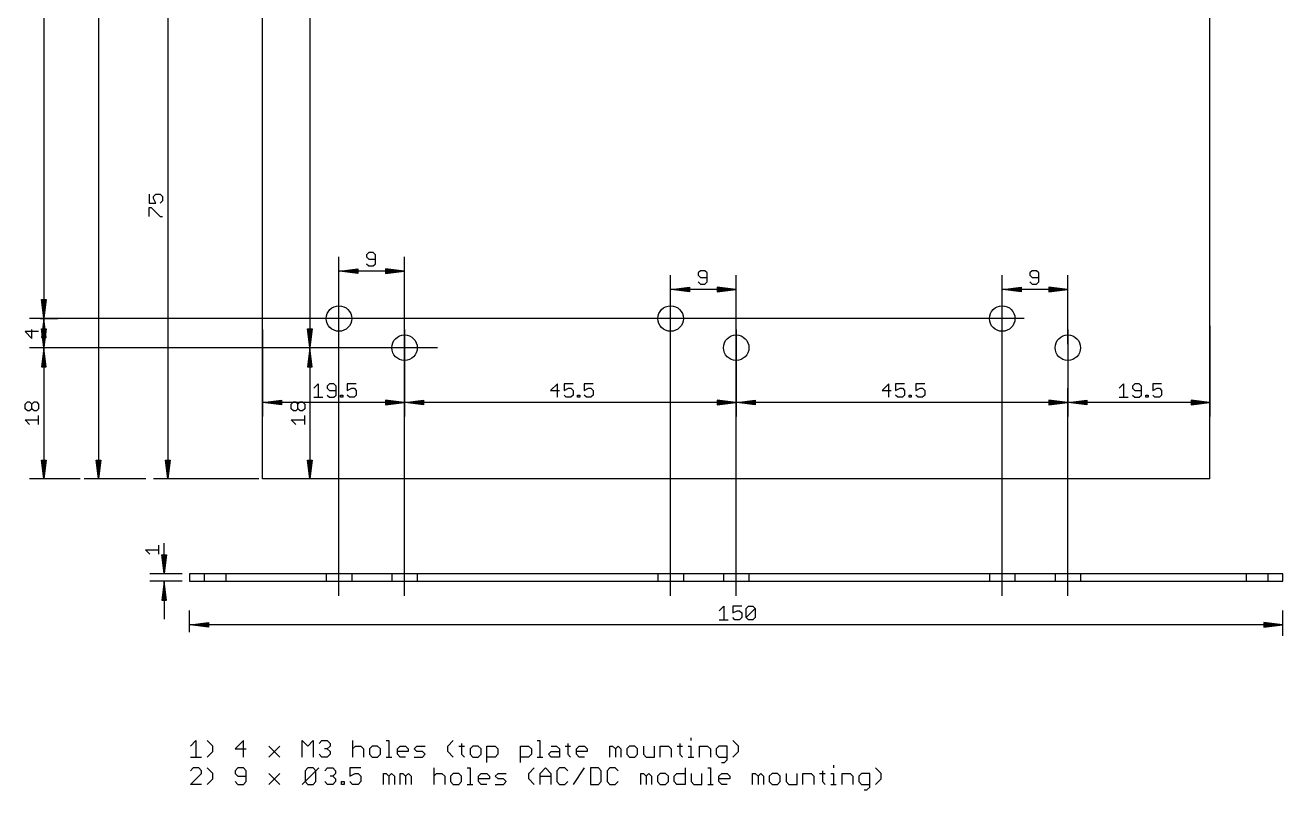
# Model space of a CAD drawing. Extents: x -23 to 157, y -12 to 198.
# Drawn here: x -22.6 to 150, y -11.6 to 93.2 of the extents above; entities that cross this region are included whole.
import ezdxf

# ---------------------------------------------------------------- set-up
doc = ezdxf.new("R2010")
doc.units = 0
doc.header["$MEASUREMENT"] = 0
for name, color, linetype, true_color in [('119', 1, 'CONTINUOUS', 0xff0000), ('20', 7, 'CONTINUOUS', 0xffffff), ('47', 140, 'CONTINUOUS', 0x00bfff)]:
    doc.layers.add(name, color=color, linetype=linetype, true_color=true_color)

msp = doc.modelspace()

# ---------------------------------------------------------------- linework, layer by layer
at = {"layer": '119'}
for p, q in [((10, 31), (10, 106)), ((140, 31), (140, 106)), ((140, 31), (10, 31)), ((2, 18), (0, 18)), ((0, 18), (0, 17)), ((5, 18), (2, 18)), ((2, 18), (2, 17)), ((27.75, 18), (5, 18)), ((5, 18), (5, 17)), ((18.75, 18), (18.75, 17)), ((22.25, 18), (22.25, 17)), ((31.25, 18), (27.75, 18)), ((27.75, 18), (27.75, 17)), ((145, 18), (31.25, 18)), ((31.25, 18), (31.25, 17)), ((64.25, 18), (64.25, 17)), ((67.75, 18), (67.75, 17)), ((73.25, 18), (73.25, 17)), ((76.75, 18), (76.75, 17)), ((109.75, 18), (109.75, 17)), ((113.25, 18), (113.25, 17)), ((118.75, 18), (118.75, 17)), ((122.25, 18), (122.25, 17)), ((148, 18), (145, 18)), ((145, 17), (145, 18)), ((150, 18), (148, 18)), ((148, 17), (148, 18)), ((150, 17), (150, 18)), ((0, 17), (2, 17)), ((2, 17), (5, 17)), ((5, 17), (27.75, 17)), ((27.75, 17), (31.25, 17)), ((31.25, 17), (145, 17)), ((145, 17), (148, 17)), ((148, 17), (150, 17))]:
    msp.add_line(p, q, dxfattribs=at)
for centre in [(20.5, 53), (66, 53), (111.5, 53), (29.5, 49), (75, 49), (120.5, 49)]:
    msp.add_circle(centre, 1.75, dxfattribs=at)
at = {"layer": '20'}
for p, q in [((0.127, -5.6244), (0.8763, -4.8751)), ((0.8763, -4.8751), (0.8763, -7.123)), ((3.1783, -5.6244), (2.429, -4.8751)), ((7.3895, -4.8751), (6.2656, -5.999)), ((7.3895, -7.123), (7.3895, -4.8751)), ((15.4734, -7.123), (15.4734, -4.8751)), ((15.4734, -4.8751), (16.2227, -5.6244)), ((16.2227, -5.6244), (16.972, -4.8751)), ((16.972, -4.8751), (16.972, -7.123)), ((17.7754, -5.2497), (18.1501, -4.8751)), ((18.1501, -4.8751), (18.8994, -4.8751)), ((18.8994, -4.8751), (19.274, -5.2497)), ((22.3793, -4.8751), (22.3793, -7.123)), ((26.9833, -4.8751), (27.3579, -4.8751)), ((27.3579, -4.8751), (27.3579, -7.123)), ((35.4238, -5.6244), (36.1731, -4.8751)), ((47.701, -4.8751), (48.0756, -4.8751)), ((48.0756, -4.8751), (48.0756, -7.123)), ((68.7933, -4.5004), (68.7933, -4.8751)), ((75.3065, -5.6244), (74.5572, -4.8751)), ((2.429, -7.123), (3.1783, -6.3737)), ((3.1783, -6.3737), (3.1783, -5.6244)), ((6.2656, -5.999), (7.7642, -5.999)), ((10.8695, -5.6244), (12.3681, -7.123)), ((10.8695, -7.123), (12.3681, -5.6244)), ((18.1501, -7.123), (17.7754, -6.7483)), ((18.8994, -5.999), (18.5247, -5.999)), ((19.274, -5.6244), (18.8994, -5.999)), ((18.8994, -5.999), (19.274, -6.3737)), ((19.274, -6.7483), (18.8994, -7.123)), ((19.274, -5.2497), (19.274, -5.6244)), ((19.274, -6.3737), (19.274, -6.7483)), ((22.3793, -5.999), (22.754, -5.6244)), ((22.754, -5.6244), (23.5033, -5.6244)), ((23.5033, -5.6244), (23.8779, -5.999)), ((23.8779, -5.999), (23.8779, -7.123)), ((25.056, -5.6244), (24.6813, -5.999)), ((24.6813, -5.999), (24.6813, -6.7483)), ((24.6813, -6.7483), (25.056, -7.123)), ((25.8053, -5.6244), (25.056, -5.6244)), ((26.1799, -5.999), (25.8053, -5.6244)), ((25.8053, -7.123), (26.1799, -6.7483)), ((26.1799, -6.7483), (26.1799, -5.999)), ((28.5179, -5.999), (28.8926, -5.6244)), ((28.5179, -6.7483), (28.5179, -5.999)), ((30.0165, -6.3737), (28.5179, -6.3737)), ((28.8926, -7.123), (28.5179, -6.7483)), ((28.8926, -5.6244), (29.6419, -5.6244)), ((29.6419, -5.6244), (30.0165, -5.999)), ((30.0165, -5.999), (30.0165, -6.3737)), ((30.8199, -5.999), (31.1945, -5.6244)), ((31.1945, -6.3737), (30.8199, -5.999)), ((31.1945, -5.6244), (32.3185, -5.6244)), ((31.9438, -6.3737), (31.1945, -6.3737)), ((32.3185, -6.7483), (31.9438, -6.3737)), ((31.9438, -7.123), (32.3185, -6.7483)), ((35.4238, -6.3737), (35.4238, -5.6244)), ((36.1731, -7.123), (35.4238, -6.3737)), ((36.9584, -5.6244), (37.7078, -5.6244)), ((37.3331, -5.2497), (37.3331, -6.7483)), ((37.3331, -6.7483), (37.7078, -7.123)), ((38.8677, -5.6244), (38.4931, -5.999)), ((38.4931, -5.999), (38.4931, -6.7483)), ((38.4931, -6.7483), (38.8677, -7.123)), ((39.6171, -5.6244), (38.8677, -5.6244)), ((39.9917, -5.999), (39.6171, -5.6244)), ((39.6171, -7.123), (39.9917, -6.7483)), ((39.9917, -6.7483), (39.9917, -5.999)), ((40.7951, -7.8723), (40.7951, -5.6244)), ((40.7951, -5.6244), (41.919, -5.6244)), ((41.919, -5.6244), (42.2937, -5.999)), ((42.2937, -6.7483), (41.919, -7.123)), ((42.2937, -5.999), (42.2937, -6.7483)), ((45.399, -7.8723), (45.399, -5.6244)), ((45.399, -5.6244), (46.523, -5.6244)), ((46.523, -5.6244), (46.8976, -5.999)), ((46.8976, -6.7483), (46.523, -7.123)), ((46.8976, -5.999), (46.8976, -6.7483)), ((49.2356, -6.7483), (49.6103, -6.3737)), ((49.6103, -7.123), (49.2356, -6.7483)), ((49.6103, -5.6244), (50.3596, -5.6244)), ((49.6103, -6.3737), (50.7342, -6.3737)), ((50.3596, -5.6244), (50.7342, -5.999)), ((50.7342, -5.999), (50.7342, -7.123)), ((51.5376, -5.6244), (52.2869, -5.6244)), ((51.9122, -5.2497), (51.9122, -6.7483)), ((51.9122, -6.7483), (52.2869, -7.123)), ((53.0722, -5.999), (53.4469, -5.6244)), ((53.0722, -6.7483), (53.0722, -5.999)), ((54.5708, -6.3737), (53.0722, -6.3737)), ((53.4469, -7.123), (53.0722, -6.7483)), ((53.4469, -5.6244), (54.1962, -5.6244)), ((54.1962, -5.6244), (54.5708, -5.999)), ((54.5708, -5.999), (54.5708, -6.3737)), ((57.6761, -7.123), (57.6761, -5.6244)), ((57.6761, -5.6244), (58.0508, -5.6244)), ((58.0508, -5.6244), (58.4254, -5.999)), ((58.4254, -5.999), (58.8001, -5.6244)), ((58.4254, -5.999), (58.4254, -7.123)), ((58.8001, -5.6244), (59.1748, -5.999)), ((59.1748, -5.999), (59.1748, -7.123)), ((60.3528, -5.6244), (59.9781, -5.999)), ((59.9781, -5.999), (59.9781, -6.7483)), ((59.9781, -6.7483), (60.3528, -7.123)), ((61.1021, -5.6244), (60.3528, -5.6244)), ((61.4767, -5.999), (61.1021, -5.6244)), ((61.1021, -7.123), (61.4767, -6.7483)), ((61.4767, -6.7483), (61.4767, -5.999)), ((62.2801, -5.6244), (62.2801, -6.7483)), ((62.2801, -6.7483), (62.6547, -7.123)), ((63.7787, -7.123), (63.7787, -5.6244)), ((64.582, -7.123), (64.582, -5.6244)), ((64.582, -5.6244), (65.706, -5.6244)), ((65.706, -5.6244), (66.0807, -5.999)), ((66.0807, -5.999), (66.0807, -7.123)), ((66.884, -5.6244), (67.6333, -5.6244)), ((67.2587, -5.2497), (67.2587, -6.7483)), ((67.2587, -6.7483), (67.6333, -7.123)), ((68.4186, -5.6244), (68.7933, -5.6244)), ((68.7933, -5.6244), (68.7933, -7.123)), ((69.9533, -7.123), (69.9533, -5.6244)), ((69.9533, -5.6244), (71.0773, -5.6244)), ((71.0773, -5.6244), (71.4519, -5.999)), ((71.4519, -5.999), (71.4519, -7.123)), ((72.6299, -5.6244), (72.2553, -5.999)), ((72.2553, -5.999), (72.2553, -6.7483)), ((72.2553, -6.7483), (72.6299, -7.123)), ((73.7539, -5.6244), (72.6299, -5.6244)), ((73.7539, -7.4977), (73.7539, -5.6244)), ((74.5572, -7.123), (75.3065, -6.3737)), ((75.3065, -6.3737), (75.3065, -5.6244)), ((0.127, -7.123), (1.6256, -7.123)), ((0.5017, -8.6251), (0.127, -8.9997)), ((1.251, -8.6251), (0.5017, -8.6251)), ((1.6256, -8.9997), (1.251, -8.6251)), ((3.1783, -9.3744), (2.429, -8.6251)), ((6.6402, -8.6251), (6.2656, -8.9997)), ((7.3895, -8.6251), (6.6402, -8.6251)), ((7.7642, -8.9997), (7.3895, -8.6251)), ((15.4734, -10.873), (17.7214, -8.6251)), ((16.2227, -8.6251), (15.8481, -8.9997)), ((16.972, -8.6251), (16.2227, -8.6251)), ((17.3467, -8.9997), (16.972, -8.6251)), ((18.8994, -7.123), (18.1501, -7.123)), ((18.5427, -8.9997), (18.9174, -8.6251)), ((18.9174, -8.6251), (19.6667, -8.6251)), ((19.6667, -8.6251), (20.0413, -8.9997)), ((23.4943, -8.6251), (21.9957, -8.6251)), ((21.9957, -8.6251), (21.9957, -9.749)), ((25.056, -7.123), (25.8053, -7.123)), ((26.9833, -7.123), (27.7326, -7.123)), ((29.6419, -7.123), (28.8926, -7.123)), ((30.8199, -7.123), (31.9438, -7.123)), ((33.5055, -8.6251), (33.5055, -10.873)), ((38.1094, -8.6251), (38.4841, -8.6251)), ((38.4841, -8.6251), (38.4841, -10.873)), ((38.8677, -7.123), (39.6171, -7.123)), ((41.919, -7.123), (40.7951, -7.123)), ((46.523, -7.123), (45.399, -7.123)), ((46.55, -9.3744), (47.2993, -8.6251)), ((47.701, -7.123), (48.4503, -7.123)), ((48.0846, -9.3744), (48.8339, -8.6251)), ((48.8339, -8.6251), (49.5832, -9.3744)), ((50.7342, -7.123), (49.6103, -7.123)), ((50.7612, -8.6251), (50.3866, -8.9997)), ((51.5105, -8.6251), (50.7612, -8.6251)), ((51.8852, -8.9997), (51.5105, -8.6251)), ((52.6885, -10.873), (54.1872, -8.6251)), ((54.1962, -7.123), (53.4469, -7.123)), ((54.9905, -8.6251), (54.9905, -10.873)), ((56.1145, -8.6251), (54.9905, -8.6251)), ((56.4891, -8.9997), (56.1145, -8.6251)), ((57.6671, -8.6251), (57.2925, -8.9997)), ((58.4164, -8.6251), (57.6671, -8.6251)), ((58.7911, -8.9997), (58.4164, -8.6251)), ((60.3528, -7.123), (61.1021, -7.123)), ((62.6547, -7.123), (63.7787, -7.123)), ((67.999, -8.6251), (67.999, -10.873)), ((68.4186, -7.123), (69.168, -7.123)), ((71.1043, -8.6251), (71.4789, -8.6251)), ((71.4789, -8.6251), (71.4789, -10.873)), ((72.6299, -7.123), (73.7539, -7.123)), ((73.0046, -7.8723), (73.3792, -7.8723)), ((73.3792, -7.8723), (73.7539, -7.4977)), ((88.36, -8.2504), (88.36, -8.6251)), ((94.8732, -9.3744), (94.1239, -8.6251)), ((0.127, -10.873), (1.6256, -9.3744)), ((1.6256, -9.3744), (1.6256, -8.9997)), ((2.429, -10.873), (3.1783, -10.1237)), ((3.1783, -10.1237), (3.1783, -9.3744)), ((6.2656, -8.9997), (6.2656, -9.3744)), ((6.2656, -9.3744), (6.6402, -9.749)), ((6.6402, -9.749), (7.7642, -9.749)), ((7.7642, -10.4983), (7.7642, -8.9997)), ((10.8695, -9.3744), (12.3681, -10.873)), ((10.8695, -10.873), (12.3681, -9.3744)), ((15.8481, -8.9997), (15.8481, -10.4983)), ((17.3467, -10.4983), (17.3467, -8.9997)), ((19.6667, -9.749), (19.292, -9.749)), ((20.0413, -9.3744), (19.6667, -9.749)), ((19.6667, -9.749), (20.0413, -10.1237)), ((20.0413, -8.9997), (20.0413, -9.3744)), ((20.0413, -10.1237), (20.0413, -10.4983)), ((21.9957, -9.749), (22.745, -9.3744)), ((22.745, -9.3744), (23.1196, -9.3744)), ((23.1196, -9.3744), (23.4943, -9.749)), ((23.4943, -9.749), (23.4943, -10.4983)), ((26.5996, -10.873), (26.5996, -9.3744)), ((26.5996, -9.3744), (26.9743, -9.3744)), ((26.9743, -9.3744), (27.3489, -9.749)), ((27.3489, -9.749), (27.7236, -9.3744)), ((27.3489, -9.749), (27.3489, -10.873)), ((27.7236, -9.3744), (28.0982, -9.749)), ((28.0982, -9.749), (28.0982, -10.873)), ((28.9016, -10.873), (28.9016, -9.3744)), ((28.9016, -9.3744), (29.2762, -9.3744)), ((29.2762, -9.3744), (29.6509, -9.749)), ((29.6509, -9.749), (30.0255, -9.3744)), ((29.6509, -9.749), (29.6509, -10.873)), ((30.0255, -9.3744), (30.4002, -9.749)), ((30.4002, -9.749), (30.4002, -10.873)), ((33.5055, -9.749), (33.8802, -9.3744)), ((33.8802, -9.3744), (34.6295, -9.3744)), ((34.6295, -9.3744), (35.0041, -9.749)), ((35.0041, -9.749), (35.0041, -10.873)), ((36.1821, -9.3744), (35.8075, -9.749)), ((35.8075, -9.749), (35.8075, -10.4983)), ((36.9314, -9.3744), (36.1821, -9.3744)), ((37.3061, -9.749), (36.9314, -9.3744)), ((37.3061, -10.4983), (37.3061, -9.749)), ((39.6441, -9.749), (40.0187, -9.3744)), ((39.6441, -10.4983), (39.6441, -9.749)), ((41.1427, -10.1237), (39.6441, -10.1237)), ((40.0187, -9.3744), (40.768, -9.3744)), ((40.768, -9.3744), (41.1427, -9.749)), ((41.1427, -9.749), (41.1427, -10.1237)), ((41.946, -9.749), (42.3207, -9.3744)), ((42.3207, -10.1237), (41.946, -9.749)), ((42.3207, -9.3744), (43.4447, -9.3744)), ((43.07, -10.1237), (42.3207, -10.1237)), ((43.4447, -10.4983), (43.07, -10.1237)), ((46.55, -10.1237), (46.55, -9.3744)), ((47.2993, -10.873), (46.55, -10.1237)), ((48.0846, -10.873), (48.0846, -9.3744)), ((48.0846, -9.749), (49.5832, -9.749)), ((49.5832, -9.3744), (49.5832, -10.873)), ((50.3866, -8.9997), (50.3866, -10.4983)), ((56.4891, -10.4983), (56.4891, -8.9997)), ((57.2925, -8.9997), (57.2925, -10.4983)), ((61.8964, -10.873), (61.8964, -9.3744)), ((61.8964, -9.3744), (62.2711, -9.3744)), ((62.2711, -9.3744), (62.6457, -9.749)), ((62.6457, -9.749), (63.0204, -9.3744)), ((62.6457, -9.749), (62.6457, -10.873)), ((63.0204, -9.3744), (63.395, -9.749)), ((63.395, -9.749), (63.395, -10.873)), ((64.573, -9.3744), (64.1984, -9.749)), ((64.1984, -9.749), (64.1984, -10.4983)), ((65.3223, -9.3744), (64.573, -9.3744)), ((65.697, -9.749), (65.3223, -9.3744)), ((65.697, -10.4983), (65.697, -9.749)), ((66.5003, -9.749), (66.875, -9.3744)), ((66.5003, -10.4983), (66.5003, -9.749)), ((66.875, -9.3744), (67.999, -9.3744)), ((68.8023, -9.3744), (68.8023, -10.4983)), ((70.3009, -10.873), (70.3009, -9.3744)), ((72.6389, -9.749), (73.0136, -9.3744)), ((72.6389, -10.4983), (72.6389, -9.749)), ((74.1375, -10.1237), (72.6389, -10.1237)), ((73.0136, -9.3744), (73.7629, -9.3744)), ((73.7629, -9.3744), (74.1375, -9.749)), ((74.1375, -9.749), (74.1375, -10.1237)), ((77.2428, -10.873), (77.2428, -9.3744)), ((77.2428, -9.3744), (77.6175, -9.3744)), ((77.6175, -9.3744), (77.9922, -9.749)), ((77.9922, -9.749), (78.3668, -9.3744)), ((77.9922, -9.749), (77.9922, -10.873)), ((78.3668, -9.3744), (78.7415, -9.749)), ((78.7415, -9.749), (78.7415, -10.873)), ((79.9195, -9.3744), (79.5448, -9.749)), ((79.5448, -9.749), (79.5448, -10.4983)), ((80.6688, -9.3744), (79.9195, -9.3744)), ((81.0434, -9.749), (80.6688, -9.3744)), ((81.0434, -10.4983), (81.0434, -9.749)), ((81.8468, -9.3744), (81.8468, -10.4983)), ((83.3454, -10.873), (83.3454, -9.3744)), ((84.1487, -10.873), (84.1487, -9.3744)), ((84.1487, -9.3744), (85.2727, -9.3744)), ((85.2727, -9.3744), (85.6474, -9.749)), ((85.6474, -9.749), (85.6474, -10.873)), ((86.4507, -9.3744), (87.2, -9.3744)), ((86.8254, -8.9997), (86.8254, -10.4983)), ((87.9854, -9.3744), (88.36, -9.3744)), ((88.36, -9.3744), (88.36, -10.873)), ((89.52, -10.873), (89.52, -9.3744)), ((89.52, -9.3744), (90.644, -9.3744)), ((90.644, -9.3744), (91.0186, -9.749)), ((91.0186, -9.749), (91.0186, -10.873)), ((92.1966, -9.3744), (91.822, -9.749)), ((91.822, -9.749), (91.822, -10.4983)), ((93.3206, -9.3744), (92.1966, -9.3744)), ((93.3206, -11.2477), (93.3206, -9.3744)), ((94.1239, -10.873), (94.8732, -10.1237)), ((94.8732, -10.1237), (94.8732, -9.3744)), ((1.6256, -10.873), (0.127, -10.873)), ((6.2656, -10.4983), (6.6402, -10.873)), ((6.6402, -10.873), (7.3895, -10.873)), ((7.3895, -10.873), (7.7642, -10.4983)), ((15.8481, -10.4983), (16.2227, -10.873)), ((16.2227, -10.873), (16.972, -10.873)), ((16.972, -10.873), (17.3467, -10.4983)), ((18.9174, -10.873), (18.5427, -10.4983)), ((19.6667, -10.873), (18.9174, -10.873)), ((20.0413, -10.4983), (19.6667, -10.873)), ((20.8447, -10.873), (20.8447, -10.4983)), ((20.8447, -10.4983), (21.2193, -10.4983)), ((21.2193, -10.873), (20.8447, -10.873)), ((21.2193, -10.4983), (21.2193, -10.873)), ((22.3703, -10.873), (21.9957, -10.4983)), ((23.1196, -10.873), (22.3703, -10.873)), ((23.4943, -10.4983), (23.1196, -10.873)), ((35.8075, -10.4983), (36.1821, -10.873)), ((36.1821, -10.873), (36.9314, -10.873)), ((36.9314, -10.873), (37.3061, -10.4983)), ((38.1094, -10.873), (38.8587, -10.873)), ((40.0187, -10.873), (39.6441, -10.4983)), ((40.768, -10.873), (40.0187, -10.873)), ((41.946, -10.873), (43.07, -10.873)), ((43.07, -10.873), (43.4447, -10.4983)), ((50.3866, -10.4983), (50.7612, -10.873)), ((50.7612, -10.873), (51.5105, -10.873)), ((51.5105, -10.873), (51.8852, -10.4983)), ((54.9905, -10.873), (56.1145, -10.873)), ((56.1145, -10.873), (56.4891, -10.4983)), ((57.2925, -10.4983), (57.6671, -10.873)), ((57.6671, -10.873), (58.4164, -10.873)), ((58.4164, -10.873), (58.7911, -10.4983)), ((64.1984, -10.4983), (64.573, -10.873)), ((64.573, -10.873), (65.3223, -10.873)), ((65.3223, -10.873), (65.697, -10.4983)), ((66.875, -10.873), (66.5003, -10.4983)), ((67.999, -10.873), (66.875, -10.873)), ((68.8023, -10.4983), (69.177, -10.873)), ((69.177, -10.873), (70.3009, -10.873)), ((71.1043, -10.873), (71.8536, -10.873)), ((73.0136, -10.873), (72.6389, -10.4983)), ((73.7629, -10.873), (73.0136, -10.873)), ((79.5448, -10.4983), (79.9195, -10.873)), ((79.9195, -10.873), (80.6688, -10.873)), ((80.6688, -10.873), (81.0434, -10.4983)), ((81.8468, -10.4983), (82.2214, -10.873)), ((82.2214, -10.873), (83.3454, -10.873)), ((86.8254, -10.4983), (87.2, -10.873)), ((87.9854, -10.873), (88.7347, -10.873)), ((91.822, -10.4983), (92.1966, -10.873)), ((92.1966, -10.873), (93.3206, -10.873)), ((92.5713, -11.6223), (92.9459, -11.6223)), ((92.9459, -11.6223), (93.3206, -11.2477))]:
    msp.add_line(p, q, dxfattribs=at)
at = {"layer": '47'}
for p, q in [((-12.5, 180.935), (-12.5, 31.065)), ((-20, 169.935), (-20, 53.065)), ((16.5, 169.935), (16.5, 49.065)), ((-3, 105.935), (-3, 31.065)), ((-5.5554, 70.0573), (-5.5554, 68.8245)), ((-4.939, 69.7491), (-4.6308, 70.0573)), ((-4.939, 69.4409), (-4.939, 69.7491)), ((-4.6308, 68.8245), (-4.939, 69.4409)), ((-4.6308, 70.0573), (-4.0144, 70.0573)), ((-4.0144, 70.0573), (-3.7062, 69.7491)), ((-3.7062, 69.1327), (-4.0144, 68.8245)), ((-3.7062, 69.7491), (-3.7062, 69.1327)), ((-5.5554, 68.8245), (-4.6308, 68.8245)), ((-5.5554, 66.9829), (-5.5554, 68.2157)), ((-5.5554, 68.2157), (-5.2472, 68.2157)), ((-5.2472, 68.2157), (-4.0144, 66.9829)), ((-4.0144, 66.9829), (-3.7062, 66.9829)), ((20.5, 15), (20.5, 61.45)), ((24.5855, 62.0554), (24.2773, 61.7472)), ((24.2773, 61.7472), (24.2773, 61.439)), ((24.2773, 61.439), (24.5855, 61.1308)), ((24.2773, 60.5144), (24.5855, 60.2062)), ((25.2019, 62.0554), (24.5855, 62.0554)), ((24.5855, 61.1308), (25.5101, 61.1308)), ((25.5101, 61.7472), (25.2019, 62.0554)), ((25.2019, 60.2062), (25.5101, 60.5144)), ((25.5101, 60.5144), (25.5101, 61.7472)), ((29.5, 36.5), (29.5, 61.45)), ((20.565, 59.5), (23.1, 59.8192)), ((20.565, 59.5), (23.1, 59.76)), ((20.565, 59.5), (23.1, 59.63)), ((29.435, 59.5), (20.565, 59.5)), ((23.1, 59.1808), (20.565, 59.5)), ((23.1, 59.37), (20.565, 59.5)), ((23.1, 59.24), (20.565, 59.5)), ((23.1, 59.8192), (23.1, 59.1808)), ((24.5855, 60.2062), (25.2019, 60.2062)), ((29.435, 59.5), (26.9, 59.8192)), ((26.9, 59.8192), (26.9, 59.1808)), ((29.435, 59.5), (26.9, 59.76)), ((29.435, 59.5), (26.9, 59.63)), ((26.9, 59.1808), (29.435, 59.5)), ((26.9, 59.37), (29.435, 59.5)), ((26.9, 59.24), (29.435, 59.5)), ((66, 15), (66, 58.95)), ((70.0855, 59.5554), (69.7773, 59.2472)), ((69.7773, 59.2472), (69.7773, 58.939)), ((69.7773, 58.939), (70.0855, 58.6308)), ((70.7019, 59.5554), (70.0855, 59.5554)), ((71.0101, 59.2472), (70.7019, 59.5554)), ((71.0101, 58.0144), (71.0101, 59.2472)), ((75, 36), (75, 58.95)), ((111.5, 15), (111.5, 58.95)), ((115.5855, 59.5554), (115.2773, 59.2472)), ((115.2773, 59.2472), (115.2773, 58.939)), ((115.2773, 58.939), (115.5855, 58.6308)), ((116.2019, 59.5554), (115.5855, 59.5554)), ((116.5101, 59.2472), (116.2019, 59.5554)), ((116.5101, 58.0144), (116.5101, 59.2472)), ((120.5, 49.5), (120.5, 58.95)), ((66.065, 57), (68.6, 57.3192)), ((66.065, 57), (68.6, 57.26)), ((66.065, 57), (68.6, 57.13)), ((74.935, 57), (66.065, 57)), ((68.6, 56.6808), (66.065, 57)), ((68.6, 56.87), (66.065, 57)), ((68.6, 56.74), (66.065, 57)), ((68.6, 57.3192), (68.6, 56.6808)), ((69.7773, 58.0144), (70.0855, 57.7062)), ((70.0855, 58.6308), (71.0101, 58.6308)), ((70.0855, 57.7062), (70.7019, 57.7062)), ((70.7019, 57.7062), (71.0101, 58.0144)), ((74.935, 57), (72.4, 57.3192)), ((72.4, 57.3192), (72.4, 56.6808)), ((74.935, 57), (72.4, 57.26)), ((74.935, 57), (72.4, 57.13)), ((72.4, 56.6808), (74.935, 57)), ((72.4, 56.87), (74.935, 57)), ((72.4, 56.74), (74.935, 57)), ((111.565, 57), (114.1, 57.3192)), ((111.565, 57), (114.1, 57.26)), ((111.565, 57), (114.1, 57.13)), ((120.435, 57), (111.565, 57)), ((114.1, 56.6808), (111.565, 57)), ((114.1, 56.87), (111.565, 57)), ((114.1, 56.74), (111.565, 57)), ((114.1, 57.3192), (114.1, 56.6808)), ((115.2773, 58.0144), (115.5855, 57.7062)), ((115.5855, 58.6308), (116.5101, 58.6308)), ((115.5855, 57.7062), (116.2019, 57.7062)), ((116.2019, 57.7062), (116.5101, 58.0144)), ((120.435, 57), (117.9, 57.3192)), ((117.9, 57.3192), (117.9, 56.6808)), ((120.435, 57), (117.9, 57.26)), ((120.435, 57), (117.9, 57.13)), ((117.9, 56.6808), (120.435, 57)), ((117.9, 56.87), (120.435, 57)), ((117.9, 56.74), (120.435, 57)), ((-20, 53.065), (-20.3192, 55.6)), ((-20.3192, 55.6), (-19.6808, 55.6)), ((-20, 53.065), (-20.26, 55.6)), ((-20, 53.065), (-20.13, 55.6)), ((-19.6808, 55.6), (-20, 53.065)), ((-19.87, 55.6), (-20, 53.065)), ((-19.74, 55.6), (-20, 53.065)), ((114.5, 53), (-21.95, 53)), ((-20.5, 53), (-18.05, 53)), ((-20, 52.935), (-20.3192, 50.4)), ((-20, 52.935), (-20.26, 50.4)), ((-20, 52.935), (-20.13, 50.4)), ((-20, 52.935), (-20, 49.065)), ((-19.6808, 50.4), (-20, 52.935)), ((-19.87, 50.4), (-20, 52.935)), ((-19.74, 50.4), (-20, 52.935)), ((140, 52), (140, 39.55)), ((-20.7062, 51.2019), (-22.5554, 51.2019)), ((-22.5554, 51.2019), (-21.6308, 50.2773)), ((-21.6308, 50.2773), (-21.6308, 51.5101)), ((-20, 49.065), (-20.3192, 51.6)), ((-20.3192, 51.6), (-19.6808, 51.6)), ((-20.3192, 50.4), (-19.6808, 50.4)), ((-20, 49.065), (-20.26, 51.6)), ((-20, 49.065), (-20.13, 51.6)), ((-19.6808, 51.6), (-20, 49.065)), ((-19.87, 51.6), (-20, 49.065)), ((-19.74, 51.6), (-20, 49.065)), ((10, 51.5), (10, 39.55)), ((16.5, 49.065), (16.1808, 51.6)), ((16.1808, 51.6), (16.8192, 51.6)), ((16.5, 49.065), (16.24, 51.6)), ((16.5, 49.065), (16.37, 51.6)), ((16.8192, 51.6), (16.5, 49.065)), ((16.63, 51.6), (16.5, 49.065)), ((16.76, 51.6), (16.5, 49.065)), ((29.5, 51.5), (29.5, 39.55)), ((75, 51.5), (75, 39.55)), ((120.5, 51.5), (120.5, 39.55)), ((17, 49), (-21.95, 49)), ((-17.5, 49), (-21.95, 49)), ((-20, 48.935), (-20.3192, 46.4)), ((-20, 48.935), (-20.26, 46.4)), ((-20, 48.935), (-20.13, 46.4)), ((-20, 48.935), (-20, 31.065)), ((-19.6808, 46.4), (-20, 48.935)), ((-19.87, 46.4), (-20, 48.935)), ((-19.74, 46.4), (-20, 48.935)), ((34, 49), (14.55, 49)), ((21, 49), (14.55, 49)), ((16.5, 48.935), (16.1808, 46.4)), ((16.5, 48.935), (16.24, 46.4)), ((16.5, 48.935), (16.37, 46.4)), ((16.5, 48.935), (16.5, 31.065)), ((16.8192, 46.4), (16.5, 48.935)), ((16.63, 46.4), (16.5, 48.935)), ((16.76, 46.4), (16.5, 48.935)), ((-20.3192, 46.4), (-19.6808, 46.4)), ((16.1808, 46.4), (16.8192, 46.4)), ((17.0369, 43.439), (17.6533, 44.0554)), ((17.6533, 44.0554), (17.6533, 42.2062)), ((19.1866, 44.0554), (18.8784, 43.7472)), ((18.8784, 43.7472), (18.8784, 43.439)), ((18.8784, 43.439), (19.1866, 43.1308)), ((19.803, 44.0554), (19.1866, 44.0554)), ((20.1112, 43.7472), (19.803, 44.0554)), ((20.1112, 42.5144), (20.1112, 43.7472)), ((22.8736, 44.0554), (21.6408, 44.0554)), ((21.6408, 44.0554), (21.6408, 43.1308)), ((21.6408, 43.1308), (22.2572, 43.439)), ((22.2572, 43.439), (22.5654, 43.439)), ((22.5654, 43.439), (22.8736, 43.1308)), ((29.5, 15), (29.5, 43.45)), ((50.4615, 44.0554), (49.5369, 43.1308)), ((50.4615, 42.2062), (50.4615, 44.0554)), ((52.6112, 44.0554), (51.3784, 44.0554)), ((51.3784, 44.0554), (51.3784, 43.1308)), ((51.3784, 43.1308), (51.9948, 43.439)), ((51.9948, 43.439), (52.303, 43.439)), ((52.303, 43.439), (52.6112, 43.1308)), ((55.3736, 44.0554), (54.1408, 44.0554)), ((54.1408, 44.0554), (54.1408, 43.1308)), ((54.1408, 43.1308), (54.7572, 43.439)), ((54.7572, 43.439), (55.0654, 43.439)), ((55.0654, 43.439), (55.3736, 43.1308)), ((75, 15), (75, 43.45)), ((95.9615, 44.0554), (95.0369, 43.1308)), ((95.9615, 42.2062), (95.9615, 44.0554)), ((98.1112, 44.0554), (96.8784, 44.0554)), ((96.8784, 44.0554), (96.8784, 43.1308)), ((96.8784, 43.1308), (97.4948, 43.439)), ((97.4948, 43.439), (97.803, 43.439)), ((97.803, 43.439), (98.1112, 43.1308)), ((100.8736, 44.0554), (99.6408, 44.0554)), ((99.6408, 44.0554), (99.6408, 43.1308)), ((99.6408, 43.1308), (100.2572, 43.439)), ((100.2572, 43.439), (100.5654, 43.439)), ((100.5654, 43.439), (100.8736, 43.1308)), ((120.5, 15), (120.5, 43.45)), ((127.5369, 43.439), (128.1533, 44.0554)), ((128.1533, 44.0554), (128.1533, 42.2062)), ((129.6866, 44.0554), (129.3784, 43.7472)), ((129.3784, 43.7472), (129.3784, 43.439)), ((129.3784, 43.439), (129.6866, 43.1308)), ((130.303, 44.0554), (129.6866, 44.0554)), ((130.6112, 43.7472), (130.303, 44.0554)), ((130.6112, 42.5144), (130.6112, 43.7472)), ((133.3736, 44.0554), (132.1408, 44.0554)), ((132.1408, 44.0554), (132.1408, 43.1308)), ((132.1408, 43.1308), (132.7572, 43.439)), ((132.7572, 43.439), (133.0654, 43.439)), ((133.0654, 43.439), (133.3736, 43.1308)), ((-22.5554, 41.2491), (-22.2472, 41.5573)), ((-22.2472, 41.5573), (-21.939, 41.5573)), ((-21.939, 41.5573), (-21.6308, 41.2491)), ((-21.6308, 41.2491), (-21.3226, 41.5573)), ((-21.3226, 41.5573), (-21.0144, 41.5573)), ((-21.0144, 41.5573), (-20.7062, 41.2491)), ((10.065, 41.5), (12.6, 41.8192)), ((10.065, 41.5), (12.6, 41.76)), ((10.065, 41.5), (12.6, 41.63)), ((29.435, 41.5), (10.065, 41.5)), ((12.6, 41.1808), (10.065, 41.5)), ((12.6, 41.37), (10.065, 41.5)), ((12.6, 41.24), (10.065, 41.5)), ((12.6, 41.8192), (12.6, 41.1808)), ((13.9446, 41.2491), (14.2528, 41.5573)), ((14.2528, 41.5573), (14.561, 41.5573)), ((14.561, 41.5573), (14.8692, 41.2491)), ((14.8692, 41.2491), (15.1774, 41.5573)), ((15.1774, 41.5573), (15.4856, 41.5573)), ((15.4856, 41.5573), (15.7938, 41.2491)), ((17.0369, 42.2062), (18.2697, 42.2062)), ((18.8784, 42.5144), (19.1866, 42.2062)), ((19.1866, 43.1308), (20.1112, 43.1308)), ((19.1866, 42.2062), (19.803, 42.2062)), ((19.803, 42.2062), (20.1112, 42.5144)), ((20.72, 42.2062), (20.72, 42.5144)), ((20.72, 42.5144), (21.0282, 42.5144)), ((21.0282, 42.2062), (20.72, 42.2062)), ((21.0282, 42.5144), (21.0282, 42.2062)), ((21.949, 42.2062), (21.6408, 42.5144)), ((22.5654, 42.2062), (21.949, 42.2062)), ((22.8736, 42.5144), (22.5654, 42.2062)), ((22.8736, 43.1308), (22.8736, 42.5144)), ((29.435, 41.5), (26.9, 41.8192)), ((26.9, 41.8192), (26.9, 41.1808)), ((29.435, 41.5), (26.9, 41.76)), ((29.435, 41.5), (26.9, 41.63)), ((26.9, 41.1808), (29.435, 41.5)), ((26.9, 41.37), (29.435, 41.5)), ((26.9, 41.24), (29.435, 41.5)), ((29.565, 41.5), (32.1, 41.8192)), ((29.565, 41.5), (32.1, 41.76)), ((29.565, 41.5), (32.1, 41.63)), ((74.935, 41.5), (29.565, 41.5)), ((32.1, 41.1808), (29.565, 41.5)), ((32.1, 41.37), (29.565, 41.5)), ((32.1, 41.24), (29.565, 41.5)), ((32.1, 41.8192), (32.1, 41.1808)), ((49.5369, 43.1308), (50.7697, 43.1308)), ((51.6866, 42.2062), (51.3784, 42.5144)), ((52.303, 42.2062), (51.6866, 42.2062)), ((52.6112, 42.5144), (52.303, 42.2062)), ((52.6112, 43.1308), (52.6112, 42.5144)), ((53.22, 42.2062), (53.22, 42.5144)), ((53.22, 42.5144), (53.5282, 42.5144)), ((53.5282, 42.2062), (53.22, 42.2062)), ((53.5282, 42.5144), (53.5282, 42.2062)), ((54.449, 42.2062), (54.1408, 42.5144)), ((55.0654, 42.2062), (54.449, 42.2062)), ((55.3736, 42.5144), (55.0654, 42.2062)), ((55.3736, 43.1308), (55.3736, 42.5144)), ((74.935, 41.5), (72.4, 41.8192)), ((72.4, 41.8192), (72.4, 41.1808)), ((74.935, 41.5), (72.4, 41.76)), ((74.935, 41.5), (72.4, 41.63)), ((72.4, 41.1808), (74.935, 41.5)), ((72.4, 41.37), (74.935, 41.5)), ((72.4, 41.24), (74.935, 41.5)), ((75.065, 41.5), (77.6, 41.8192)), ((75.065, 41.5), (77.6, 41.76)), ((75.065, 41.5), (77.6, 41.63)), ((120.435, 41.5), (75.065, 41.5)), ((77.6, 41.1808), (75.065, 41.5)), ((77.6, 41.37), (75.065, 41.5)), ((77.6, 41.24), (75.065, 41.5)), ((77.6, 41.8192), (77.6, 41.1808)), ((95.0369, 43.1308), (96.2696, 43.1308)), ((97.1866, 42.2062), (96.8784, 42.5144)), ((97.803, 42.2062), (97.1866, 42.2062)), ((98.1112, 42.5144), (97.803, 42.2062)), ((98.1112, 43.1308), (98.1112, 42.5144)), ((98.72, 42.2062), (98.72, 42.5144)), ((98.72, 42.5144), (99.0282, 42.5144)), ((99.0282, 42.2062), (98.72, 42.2062)), ((99.0282, 42.5144), (99.0282, 42.2062)), ((99.949, 42.2062), (99.6408, 42.5144)), ((100.5654, 42.2062), (99.949, 42.2062)), ((100.8736, 42.5144), (100.5654, 42.2062)), ((100.8736, 43.1308), (100.8736, 42.5144)), ((120.435, 41.5), (117.9, 41.8192)), ((117.9, 41.8192), (117.9, 41.1808)), ((120.435, 41.5), (117.9, 41.76)), ((120.435, 41.5), (117.9, 41.63)), ((117.9, 41.1808), (120.435, 41.5)), ((117.9, 41.37), (120.435, 41.5)), ((117.9, 41.24), (120.435, 41.5)), ((120.565, 41.5), (123.1, 41.8192)), ((120.565, 41.5), (123.1, 41.76)), ((120.565, 41.5), (123.1, 41.63)), ((139.935, 41.5), (120.565, 41.5)), ((123.1, 41.1808), (120.565, 41.5)), ((123.1, 41.37), (120.565, 41.5)), ((123.1, 41.24), (120.565, 41.5)), ((123.1, 41.8192), (123.1, 41.1808)), ((127.5369, 42.2062), (128.7697, 42.2062)), ((129.3784, 42.5144), (129.6866, 42.2062)), ((129.6866, 43.1308), (130.6112, 43.1308)), ((129.6866, 42.2062), (130.303, 42.2062)), ((130.303, 42.2062), (130.6112, 42.5144)), ((131.22, 42.2062), (131.22, 42.5144)), ((131.22, 42.5144), (131.5282, 42.5144)), ((131.5282, 42.2062), (131.22, 42.2062)), ((131.5282, 42.5144), (131.5282, 42.2062)), ((132.449, 42.2062), (132.1408, 42.5144)), ((133.0654, 42.2062), (132.449, 42.2062)), ((133.3736, 42.5144), (133.0654, 42.2062)), ((133.3736, 43.1308), (133.3736, 42.5144)), ((139.935, 41.5), (137.4, 41.8192)), ((137.4, 41.8192), (137.4, 41.1808)), ((139.935, 41.5), (137.4, 41.76)), ((139.935, 41.5), (137.4, 41.63)), ((137.4, 41.1808), (139.935, 41.5)), ((137.4, 41.37), (139.935, 41.5)), ((137.4, 41.24), (139.935, 41.5)), ((-22.5554, 40.6327), (-22.5554, 41.2491)), ((-22.2472, 40.3245), (-22.5554, 40.6327)), ((-21.939, 40.3245), (-22.2472, 40.3245)), ((-21.6308, 40.6327), (-21.939, 40.3245)), ((-21.6308, 40.6327), (-21.6308, 41.2491)), ((-21.3226, 40.3245), (-21.6308, 40.6327)), ((-21.0144, 40.3245), (-21.3226, 40.3245)), ((-20.7062, 40.6327), (-21.0144, 40.3245)), ((-20.7062, 41.2491), (-20.7062, 40.6327)), ((-20.7062, 38.4829), (-20.7062, 39.7157)), ((13.9446, 40.6327), (13.9446, 41.2491)), ((14.2528, 40.3245), (13.9446, 40.6327)), ((14.561, 40.3245), (14.2528, 40.3245)), ((14.8692, 40.6327), (14.561, 40.3245)), ((14.8692, 40.6327), (14.8692, 41.2491)), ((15.1774, 40.3245), (14.8692, 40.6327)), ((15.4856, 40.3245), (15.1774, 40.3245)), ((15.7938, 40.6327), (15.4856, 40.3245)), ((15.7938, 41.2491), (15.7938, 40.6327)), ((15.7938, 38.4829), (15.7938, 39.7157)), ((-21.939, 38.4829), (-22.5554, 39.0993)), ((-22.5554, 39.0993), (-20.7062, 39.0993)), ((14.561, 38.4829), (13.9446, 39.0993)), ((13.9446, 39.0993), (15.7938, 39.0993)), ((-20, 31.065), (-20.3192, 33.6)), ((-20.3192, 33.6), (-19.6808, 33.6)), ((-20, 31.065), (-20.26, 33.6)), ((-20, 31.065), (-20.13, 33.6)), ((-19.6808, 33.6), (-20, 31.065)), ((-19.87, 33.6), (-20, 31.065)), ((-19.74, 33.6), (-20, 31.065)), ((-12.5, 31.065), (-12.8192, 33.6)), ((-12.8192, 33.6), (-12.1808, 33.6)), ((-12.5, 31.065), (-12.76, 33.6)), ((-12.5, 31.065), (-12.63, 33.6)), ((-12.1808, 33.6), (-12.5, 31.065)), ((-12.37, 33.6), (-12.5, 31.065)), ((-12.24, 33.6), (-12.5, 31.065)), ((-3, 31.065), (-3.3192, 33.6)), ((-3.3192, 33.6), (-2.6808, 33.6)), ((-3, 31.065), (-3.26, 33.6)), ((-3, 31.065), (-3.13, 33.6)), ((-2.6808, 33.6), (-3, 31.065)), ((-2.87, 33.6), (-3, 31.065)), ((-2.74, 33.6), (-3, 31.065)), ((16.5, 31.065), (16.1808, 33.6)), ((16.1808, 33.6), (16.8192, 33.6)), ((16.5, 31.065), (16.24, 33.6)), ((16.5, 31.065), (16.37, 33.6)), ((16.8192, 33.6), (16.5, 31.065)), ((16.63, 33.6), (16.5, 31.065)), ((16.76, 33.6), (16.5, 31.065)), ((-15, 31), (-21.95, 31)), ((-6, 31), (-14.45, 31)), ((9.5, 31), (-4.95, 31)), ((22, 31), (14.55, 31)), ((-5.439, 20.6762), (-6.0554, 21.2926)), ((-6.0554, 21.2926), (-4.2062, 21.2926)), ((-4.2062, 20.6762), (-4.2062, 21.909)), ((-3.5, 18.065), (-3.5, 22.1977)), ((-3.5, 18.065), (-3.8192, 20.6)), ((-3.8192, 20.6), (-3.1808, 20.6)), ((-3.5, 18.065), (-3.76, 20.6)), ((-3.5, 18.065), (-3.63, 20.6)), ((-3.1808, 20.6), (-3.5, 18.065)), ((-3.37, 20.6), (-3.5, 18.065)), ((-3.24, 20.6), (-3.5, 18.065)), ((-1, 18), (-5.45, 18)), ((-1, 17), (-5.45, 17)), ((-3.5, 16.935), (-3.8192, 14.4)), ((-3.5, 16.935), (-3.76, 14.4)), ((-3.5, 16.935), (-3.63, 14.4)), ((-3.5, 16.935), (-3.5, 11.8)), ((-3.1808, 14.4), (-3.5, 16.935)), ((-3.37, 14.4), (-3.5, 16.935)), ((-3.24, 14.4), (-3.5, 16.935)), ((-3.8192, 14.4), (-3.1808, 14.4)), ((0, 10), (0, 12.95)), ((72.6841, 12.939), (73.3005, 13.5554)), ((73.3005, 13.5554), (73.3005, 11.7062)), ((75.7584, 13.5554), (74.5256, 13.5554)), ((74.5256, 13.5554), (74.5256, 12.6308)), ((74.5256, 12.6308), (75.142, 12.939)), ((75.142, 12.939), (75.4502, 12.939)), ((75.4502, 12.939), (75.7584, 12.6308)), ((75.7584, 12.6308), (75.7584, 12.0144)), ((76.3672, 13.2472), (76.6754, 13.5554)), ((76.3672, 12.0144), (76.3672, 13.2472)), ((76.3672, 12.0144), (77.6, 13.2472)), ((76.6754, 13.5554), (77.2918, 13.5554)), ((77.2918, 13.5554), (77.6, 13.2472)), ((77.6, 13.2472), (77.6, 12.0144)), ((150, 9.5), (150, 12.95)), ((0.065, 11), (2.6, 11.3192)), ((0.065, 11), (2.6, 11.26)), ((0.065, 11), (2.6, 11.13)), ((149.935, 11), (0.065, 11)), ((2.6, 10.6808), (0.065, 11)), ((2.6, 10.87), (0.065, 11)), ((2.6, 10.74), (0.065, 11)), ((2.6, 11.3192), (2.6, 10.6808)), ((72.6841, 11.7062), (73.9168, 11.7062)), ((74.8338, 11.7062), (74.5256, 12.0144)), ((75.4502, 11.7062), (74.8338, 11.7062)), ((75.7584, 12.0144), (75.4502, 11.7062)), ((76.6754, 11.7062), (76.3672, 12.0144)), ((77.2918, 11.7062), (76.6754, 11.7062)), ((77.6, 12.0144), (77.2918, 11.7062)), ((149.935, 11), (147.4, 11.3192)), ((147.4, 11.3192), (147.4, 10.6808)), ((149.935, 11), (147.4, 11.26)), ((149.935, 11), (147.4, 11.13)), ((147.4, 10.6808), (149.935, 11)), ((147.4, 10.87), (149.935, 11)), ((147.4, 10.74), (149.935, 11))]:
    msp.add_line(p, q, dxfattribs=at)

doc.saveas('drawing.dxf')
